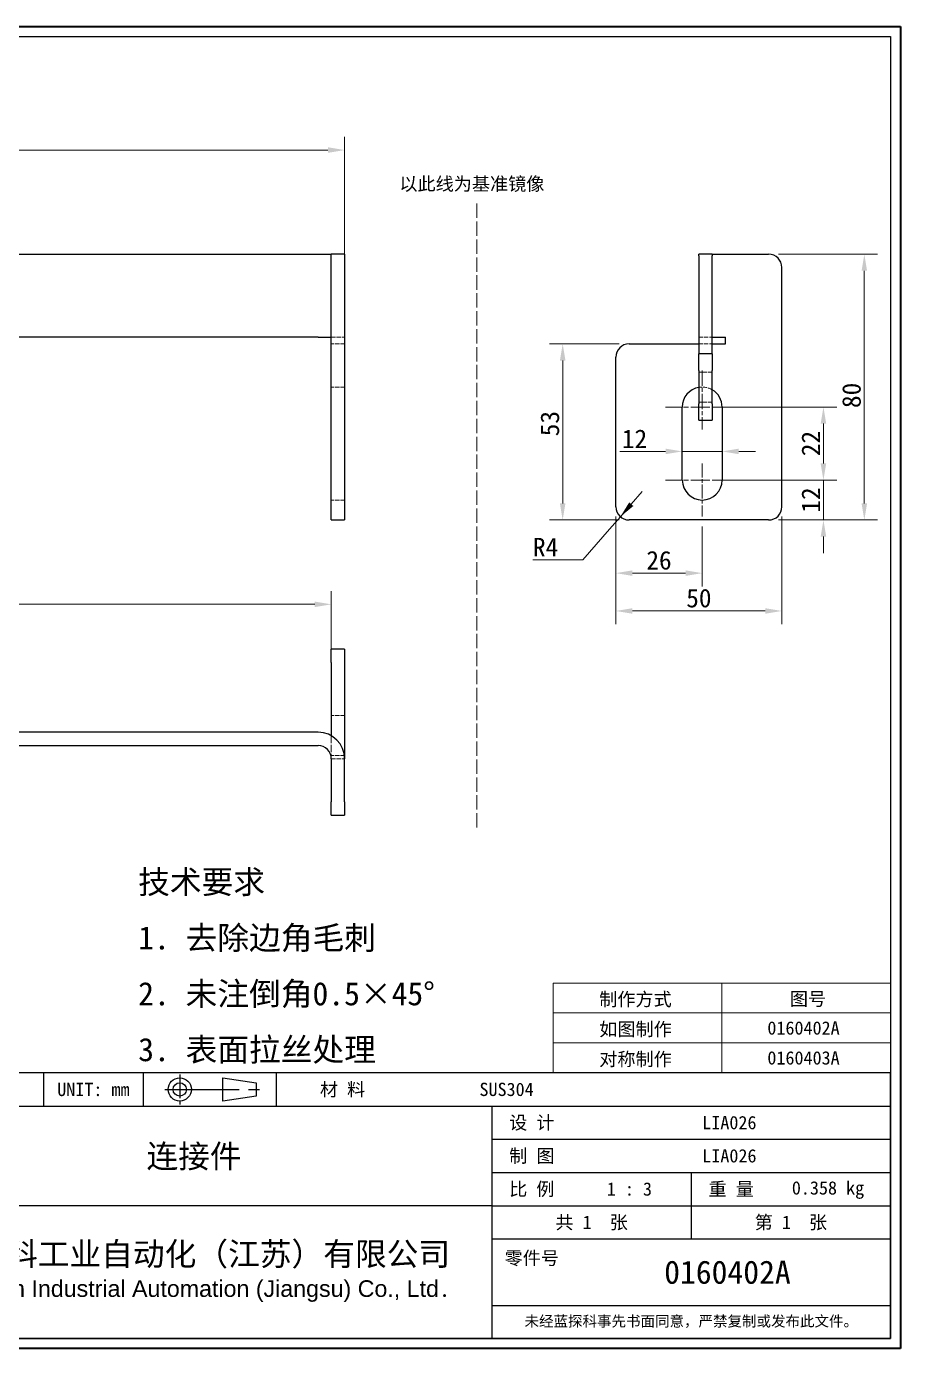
# Model space of a CAD drawing. Header units: millimetres. Extents: x 18 to 875, y 16 to 614.
# Drawn here: x 480 to 875, y 16 to 614 of the extents above; entities that cross this region are included whole.
import ezdxf
from ezdxf.enums import TextEntityAlignment as Align

# ---------------------------------------------------------------- set-up
doc = ezdxf.new("R2010")
doc.units = ezdxf.units.MM
doc.header["$LTSCALE"] = 3
doc.linetypes.add('CHAIN', pattern=[0.3543, 0.2362, -0.0295, 0.0591, -0.0295])
doc.linetypes.add('DASHED', pattern=[0.2067, 0.1654, -0.0413])
for name, color, linetype, lineweight in [('1', 7, 'Continuous', 18), ('可见 (ISO)', 7, 'Continuous', 25), ('图框 (ISO)', 7, 'Continuous', 35), ('标题 (ISO)', 7, 'Continuous', 25), ('草图几何图元 (ISO)', 7, 'Continuous', 18)]:
    doc.layers.add(name, color=color, linetype=linetype, lineweight=lineweight)
for name, color, linetype, lineweight, true_color in [('中心标记 (ISO)', 1, 'CHAIN', 18, 0xff0000), ('尺寸 (ISO)', 7, 'Continuous', 18, 0x008000), ('符号 (ISO)', 7, 'Continuous', 18, 0x008000), ('隐藏 (ISO)', 5, 'DASHED', 18, 0x0000ff)]:
    doc.layers.add(name, color=color, linetype=linetype, lineweight=lineweight, true_color=true_color)
doc.styles.add('文本样式164', font='SimSun.ttf')
doc.styles.add('文本样式165', font='SimSun.ttf')
doc.styles.add('文本样式74', font='SimSun.ttf')
doc.styles.add('最新国标', font='simfang.ttf')
doc.styles.add('注释文本 (ISO)', font='simfang.ttf')
doc.dimstyles.new('默认 (GB)', dxfattribs={"dimscale": 3, "dimtxt": 2.8, "dimasz": 2.5, "dimexe": 2, "dimexo": 1.5, "dimgap": 0.5, "dimtad": 1, "dimtoh": 1, "dimdsep": 46, "dimtxsty": '最新国标', "dimcen": 0.09, "dimdle": 10, "dimclrd": 256, "dimclre": 256, "dimclrt": 256, "dimaunit": 1, "dimadec": 3, "dimazin": 2, "dimtfac": 0.535714, "dimtdec": 3, "dimtmove": 0, "dimatfit": 3, "dimfxl": 0, "dimtolj": 1, "dimlwd": -1, "dimlwe": -1, "dimarcsym": 0})

# ---------------------------------------------------------------- blocks, each defined once
blk = doc.blocks.new('图框 最新国标')
at = {"layer": '图框 (ISO)'}
for p, q in [((6, 204.5), (291.5, 204.5)), ((291.5, 204.5), (291.5, 5.5)), ((291.5, 5.5), (6, 5.5))]:
    blk.add_line(p, q, dxfattribs=at)
at = {"layer": '图框 (ISO)', "color": 7, "linetype": 'Continuous', "lineweight": 25}
for p, q in [((18, 203), (290, 203)), ((18, 203), (290, 203)), ((290, 203), (290, 7)), ((290, 203), (290, 7)), ((290, 7), (6, 7)), ((290, 7), (18, 7))]:
    blk.add_line(p, q, dxfattribs=at)
at = {"layer": '图框 (ISO)', "style": '文本样式74'}
blk.add_attdef('零件代号_001', (42.7, 200.25), '', height=2.5, rotation=180, dxfattribs=at)
blk = doc.blocks.new('标题栏 副本 最新国标')
at = {"layer": '标题 (ISO)'}
for p, q in [((381.98, -183.84), (196.98, -183.84)), ((196.98, -183.84), (196.98, -223.84)), ((254.48, -183.84), (254.48, -188.84)), ((269.48, -183.84), (269.48, -188.84)), ((281.48, -188.09), (281.48, -184.59)), ((281.48, -184.59), (286.48, -185.34)), ((289.48, -183.84), (289.48, -188.84)), ((381.98, -223.84), (381.98, -183.84)), ((383.48, -183.84), (383.48, -225.34)), ((286.48, -185.34), (286.48, -187.34)), ((196.98, -188.84), (381.98, -188.84)), ((232.98, -188.84), (232.98, -223.84)), ((286.48, -187.34), (281.48, -188.09)), ((321.98, -188.84), (321.98, -223.84)), ((321.98, -193.84), (381.98, -193.84)), ((321.98, -198.84), (381.98, -198.84)), ((351.98, -198.84), (351.98, -208.84)), ((321.98, -203.84), (232.98, -203.84)), ((321.98, -203.84), (381.98, -203.84)), ((321.98, -208.84), (381.98, -208.84)), ((321.98, -218.84), (381.98, -218.84)), ((196.98, -223.84), (381.98, -223.84)), ((383.48, -225.34), (196.98, -225.34))]:
    blk.add_line(p, q, dxfattribs=at)
at = {"layer": '标题 (ISO)', "linetype": 'CHAIN', "ltscale": 5.000333}
blk.add_line((274.98, -184.09), (274.98, -188.59), dxfattribs=at)
at = {"layer": '标题 (ISO)', "linetype": 'CHAIN', "ltscale": 15.834605}
blk.add_line((272.73, -186.34), (286.98, -186.34), dxfattribs=at)
at = {"layer": '标题 (ISO)'}
for radius in [1.75, 1]:
    blk.add_circle((274.98, -186.34), radius, dxfattribs=at)
at = {"layer": '1', "style": '文本样式164'}
for s, p in [('材 料', (299.48, -186.34)), ('UNIT: mm', (261.98, -186.34)), ('设 计', (327.98, -191.34)), ('制 图', (327.98, -196.34)), ('比 例', (327.98, -201.34)), ('重 量', (357.98, -201.34)), ('共 1  张', (336.98, -206.34)), ('第 1  张', (366.98, -206.34))]:
    blk.add_text(s, height=2, dxfattribs=at).set_placement(p, align=Align.MIDDLE_CENTER)
at = {"layer": '标题 (ISO)', "style": '注释文本 (ISO)'}
for s, insert, char_height, attachment_point, line_spacing_factor in [('\\fSimSun|b0|i0;{\\H1.3000;      未注公差角度及线性公差使用m\\P}\\fSimSun|b0|i0;{\\H1.3000;（GB/T1804-2000），未注形位公差使\\P}\\fSimSun|b0|i0;{\\H1.3000;用K级（GB/T 1184-1996）。\\P}\\fSimSun|b0|i0;{\\H1.3000;—————————————————\\P}\\fSimSun|b0|i0;{\\H1.3000;             6以下    ±0.05 mm\\P}\\fSimSun|b0|i0;{\\H1.3000;     6 ～   30以下    ±0.10 mm\\P}\\fSimSun|b0|i0;{\\H1.3000;    30 ～  120以下    ±0.15 mm\\P}\\fSimSun|b0|i0;{\\H1.3000;   120 ～  400以下    ±0.20 mm\\P}\\fSimSun|b0|i0;{\\H1.3000;   400 ～ 1000以下    ±0.30 mm\\P}\\fSimSun|b0|i0;{\\H1.3000;  1000 ～ 2000以下    ±0.50 mm\\P}\\fSimSun|b0|i0;{\\H1.3000;          2000以上    ±0.80 mm\\P}\\fSimSun|b0|i0;{\\H1.3000;\\P}\\fSimSun|b0|i0;{\\H1.3000;           300以下    ±30′\\P}\\fSimSun|b0|i0;{\\H1.3000;   300 ～ 1000以下    ±15′\\P}\\fSimSun|b0|i0;{\\H1.3000;          1000以上    ±5′}', (198.48, -206.63), 1.3, 4, 1.023913), ('{\\fMicrosoft YaHei|b0|i0|c134|p34;\\H1.75x;蓝探科工业自动化（江苏）有限公司\\P\\fArial|b0|i0|c0|p34;\\H0.71429x;Lantech Industrial Automation (Jiangsu) Co., Ltd\\fFangSong|b0|i0|c134|p49;.\\H1.15195x; }', (277.48, -213.84), 2, 5, 0.978695)]:
    blk.add_mtext(s, dxfattribs=dict(at, insert=insert, char_height=char_height, attachment_point=attachment_point, line_spacing_factor=line_spacing_factor))
at = {"layer": '标题 (ISO)', "attachment_point": 5, "style": '注释文本 (ISO)'}
for s, insert, char_height in [('\\fFangSong|b0|i0;零件号', (327.98, -211.84), 2), ('\\fSimSun|b0|i0;{\\H1.6000;未经蓝探科事先书面同意，严禁复制或发布此文件。}', (351.98, -221.34), 1.6)]:
    blk.add_mtext(s, dxfattribs=dict(at, insert=insert, char_height=char_height))
at = {"layer": '标题 (ISO)'}
for tag, p, height, style in [('材料_001', (320.09, -187.33), 2, '注释文本 (ISO)'), ('设计人_001', (353.63, -192.33), 2, '注释文本 (ISO)'), ('库存编号_001', (269.97, -198.15), 3.5, '文本样式165'), ('设计人_001', (353.63, -197.33), 2, '注释文本 (ISO)'), ('视图比例_001', (339.26, -202.33), 2, '注释文本 (ISO)'), ('质量\\P3;_001', (367.12, -202.16), 2, '注释文本 (ISO)'), ('零件代号_001', (347.9, -215.59), 3.5, '文本样式165')]:
    blk.add_attdef(tag, p, '', height=height, dxfattribs=dict(at, style=style))
blk = doc.blocks.new('表格1')
at = {"layer": '符号 (ISO)'}
for p, q in [((239.2, 60.51), (290, 60.51)), ((239.2, 60.51), (239.2, 56.01)), ((264.6, 60.51), (264.6, 56.01)), ((290, 60.51), (290, 56.01)), ((239.2, 56.01), (290, 56.01)), ((239.2, 56.01), (239.2, 47)), ((264.6, 56.01), (264.6, 47)), ((290, 56.01), (290, 47)), ((239.2, 51.5), (290, 51.5)), ((239.2, 47), (290, 47))]:
    blk.add_line(p, q, dxfattribs=at)
at = {"layer": '符号 (ISO)', "char_height": 2, "attachment_point": 7, "style": '注释文本 (ISO)'}
for s, insert in [('制作方式', (246.14, 56.85)), ('图号', (274.84, 56.91)), ('如图制作', (246.15, 52.35)), ('0160402A', (271.45, 52.72)), ('对称制作', (246.15, 47.84)), ('0160403A', (271.45, 48.22))]:
    blk.add_mtext(s, dxfattribs=dict(at, insert=insert))
blk = doc.blocks.new('*D6')
at = {"layer": 'Defpoints', "color": 0, "transparency": 16777216}
for p in [(623.44, 557.68), (623.44, 504.65), (126.94, 458.15)]:
    blk.add_point(p, dxfattribs=at)
at = {"layer": '尺寸 (ISO)', "color": 116, "true_color": 0x00803f, "transparency": 16777216}
for p, q in [((126.94, 462.65), (126.94, 563.68)), ((623.44, 509.15), (623.44, 563.68)), ((134.44, 557.68), (615.94, 557.68))]:
    blk.add_line(p, q, dxfattribs=at)
for points in [[(134.44, 558.93), (134.44, 556.43), (126.94, 557.68)], [(615.94, 558.93), (615.94, 556.43), (623.44, 557.68)]]:
    blk.add_solid(points, dxfattribs=at)
at = {"layer": '尺寸 (ISO)', "transparency": 16777216, "insert": (366.94, 563.43), "char_height": 8.4, "attachment_point": 5, "style": '最新国标'}
blk.add_mtext('\\A1;331', dxfattribs=at)
blk = doc.blocks.new('*D19')
at = {"layer": 'Defpoints', "color": 0, "transparency": 16777216}
for p in [(617.44, 352.56), (617.44, 326.31), (126.94, 294.81)]:
    blk.add_point(p, dxfattribs=at)
at = {"layer": '尺寸 (ISO)', "color": 116, "true_color": 0x00803f, "transparency": 16777216}
for p, q in [((126.94, 299.31), (126.94, 358.56)), ((617.44, 330.81), (617.44, 358.56)), ((134.44, 352.56), (609.94, 352.56))]:
    blk.add_line(p, q, dxfattribs=at)
for points in [[(134.44, 353.81), (134.44, 351.31), (126.94, 352.56)], [(609.94, 353.81), (609.94, 351.31), (617.44, 352.56)]]:
    blk.add_solid(points, dxfattribs=at)
at = {"layer": '尺寸 (ISO)', "transparency": 16777216, "insert": (372.19, 358.3), "char_height": 8.4, "attachment_point": 5, "style": '最新国标'}
blk.add_mtext('\\A1;327', dxfattribs=at)
blk = doc.blocks.new('*D20')
at = {"layer": 'Defpoints', "color": 0, "transparency": 16777216}
for p in [(745.92, 396.65), (820.92, 396.65), (820.92, 349.56)]:
    blk.add_point(p, dxfattribs=at)
at = {"layer": '尺寸 (ISO)', "color": 116, "true_color": 0x00803f, "transparency": 16777216}
for p, q in [((745.92, 392.15), (745.92, 343.56)), ((820.92, 392.15), (820.92, 343.56)), ((753.42, 349.56), (813.42, 349.56))]:
    blk.add_line(p, q, dxfattribs=at)
for points in [[(753.42, 350.81), (753.42, 348.31), (745.92, 349.56)], [(813.42, 350.81), (813.42, 348.31), (820.92, 349.56)]]:
    blk.add_solid(points, dxfattribs=at)
at = {"layer": '尺寸 (ISO)', "transparency": 16777216, "insert": (783.42, 355.31), "char_height": 8.4, "attachment_point": 5, "style": '最新国标'}
blk.add_mtext('\\A1;50', dxfattribs=at)
blk = doc.blocks.new('*D21')
at = {"layer": 'Defpoints', "color": 0, "transparency": 16777216}
for p in [(814.92, 510.65), (858.14, 510.65), (814.92, 390.65)]:
    blk.add_point(p, dxfattribs=at)
at = {"layer": '尺寸 (ISO)', "color": 116, "true_color": 0x00803f, "transparency": 16777216}
for p, q in [((819.42, 510.65), (864.14, 510.65)), ((858.14, 398.15), (858.14, 503.15)), ((819.42, 390.65), (864.14, 390.65))]:
    blk.add_line(p, q, dxfattribs=at)
for points in [[(856.89, 503.15), (859.39, 503.15), (858.14, 510.65)], [(856.89, 398.15), (859.39, 398.15), (858.14, 390.65)]]:
    blk.add_solid(points, dxfattribs=at)
at = {"layer": '尺寸 (ISO)', "transparency": 16777216, "insert": (852.39, 446.9), "char_height": 8.4, "attachment_point": 5, "rotation": 90, "style": '最新国标'}
blk.add_mtext('\\A1;80', dxfattribs=at)
blk = doc.blocks.new('*D22')
at = {"layer": 'Defpoints', "color": 0, "transparency": 16777216}
for p in [(751.92, 470.15), (721.92, 390.65), (751.92, 390.65)]:
    blk.add_point(p, dxfattribs=at)
at = {"layer": '尺寸 (ISO)', "color": 116, "true_color": 0x00803f, "transparency": 16777216}
for p, q in [((747.42, 470.15), (715.92, 470.15)), ((721.92, 462.65), (721.92, 398.15)), ((747.42, 390.65), (715.92, 390.65))]:
    blk.add_line(p, q, dxfattribs=at)
for points in [[(720.67, 462.65), (723.17, 462.65), (721.92, 470.15)], [(720.67, 398.15), (723.17, 398.15), (721.92, 390.65)]]:
    blk.add_solid(points, dxfattribs=at)
at = {"layer": '尺寸 (ISO)', "transparency": 16777216, "insert": (716.18, 434.15), "char_height": 8.4, "attachment_point": 5, "rotation": 90, "style": '最新国标'}
blk.add_mtext('\\A1;53', dxfattribs=at)
blk = doc.blocks.new('*D23')
at = {"layer": 'Defpoints', "color": 0, "transparency": 16777216}
for p in [(745.92, 396.65), (784.92, 392.15), (784.92, 366.65)]:
    blk.add_point(p, dxfattribs=at)
at = {"layer": '尺寸 (ISO)', "color": 116, "true_color": 0x00803f, "transparency": 16777216}
for p, q in [((745.92, 392.15), (745.92, 360.65)), ((784.92, 387.65), (784.92, 360.65)), ((753.42, 366.65), (777.42, 366.65))]:
    blk.add_line(p, q, dxfattribs=at)
for points in [[(753.42, 367.9), (753.42, 365.4), (745.92, 366.65)], [(777.42, 367.9), (777.42, 365.4), (784.92, 366.65)]]:
    blk.add_solid(points, dxfattribs=at)
at = {"layer": '尺寸 (ISO)', "transparency": 16777216, "insert": (765.42, 372.4), "char_height": 8.4, "attachment_point": 5, "style": '最新国标'}
blk.add_mtext('\\A1;26', dxfattribs=at)
blk = doc.blocks.new('*D24')
at = {"layer": 'Defpoints', "color": 0, "transparency": 16777216}
for p in [(801.42, 408.65), (839.67, 408.65), (814.92, 390.65)]:
    blk.add_point(p, dxfattribs=at)
at = {"layer": '尺寸 (ISO)', "color": 116, "true_color": 0x00803f, "transparency": 16777216}
for p, q in [((839.67, 416.15), (839.67, 423.65)), ((805.92, 408.65), (845.67, 408.65)), ((839.67, 408.65), (839.67, 401.15)), ((839.67, 398.15), (839.67, 401.15)), ((839.67, 390.65), (839.67, 398.15)), ((819.42, 390.65), (845.67, 390.65)), ((839.67, 383.15), (839.67, 375.65))]:
    blk.add_line(p, q, dxfattribs=at)
for points in [[(838.42, 416.15), (840.92, 416.15), (839.67, 408.65)], [(838.42, 383.15), (840.92, 383.15), (839.67, 390.65)]]:
    blk.add_solid(points, dxfattribs=at)
at = {"layer": '尺寸 (ISO)', "transparency": 16777216, "insert": (833.97, 399.65), "char_height": 8.4, "attachment_point": 5, "rotation": 90, "style": '最新国标'}
blk.add_mtext('\\A1;12', dxfattribs=at)
blk = doc.blocks.new('*D25')
at = {"layer": 'Defpoints', "color": 0, "transparency": 16777216}
for p in [(784.92, 441.65), (839.67, 441.65), (784.92, 408.65)]:
    blk.add_point(p, dxfattribs=at)
at = {"layer": '尺寸 (ISO)', "color": 116, "true_color": 0x00803f, "transparency": 16777216}
for p, q in [((789.42, 441.65), (845.67, 441.65)), ((839.67, 416.15), (839.67, 434.15)), ((789.42, 408.65), (845.67, 408.65))]:
    blk.add_line(p, q, dxfattribs=at)
for points in [[(838.42, 434.15), (840.92, 434.15), (839.67, 441.65)], [(838.42, 416.15), (840.92, 416.15), (839.67, 408.65)]]:
    blk.add_solid(points, dxfattribs=at)
at = {"layer": '尺寸 (ISO)', "transparency": 16777216, "insert": (833.97, 425.15), "char_height": 8.4, "attachment_point": 5, "rotation": 90, "style": '最新国标'}
blk.add_mtext('\\A1;22', dxfattribs=at)
blk = doc.blocks.new('*D26')
at = {"layer": 'Defpoints', "color": 0, "transparency": 16777216}
for p in [(775.92, 421.6), (793.92, 421.6), (793.92, 421.6)]:
    blk.add_point(p, dxfattribs=at)
at = {"layer": '尺寸 (ISO)', "color": 116, "true_color": 0x00803f, "transparency": 16777216}
for p, q in [((768.42, 421.6), (747.8, 421.6)), ((793.92, 421.6), (775.92, 421.6)), ((801.42, 421.6), (808.92, 421.6))]:
    blk.add_line(p, q, dxfattribs=at)
for points in [[(768.42, 422.85), (768.42, 420.35), (775.92, 421.6)], [(801.42, 422.85), (801.42, 420.35), (793.92, 421.6)]]:
    blk.add_solid(points, dxfattribs=at)
at = {"layer": '尺寸 (ISO)', "transparency": 16777216, "insert": (754.36, 427.3), "char_height": 8.4, "attachment_point": 5, "style": '最新国标'}
blk.add_mtext('\\A1;12', dxfattribs=at)
blk = doc.blocks.new('*D29')
at = {"layer": 'Defpoints', "color": 0, "transparency": 16777216}
for p in [(751.92, 396.65), (747.98, 392.13)]:
    blk.add_point(p, dxfattribs=at)
at = {"layer": '尺寸 (ISO)', "color": 116, "true_color": 0x00803f, "transparency": 16777216}
for p, q in [((752.91, 397.78), (757.84, 403.43)), ((751.92, 396.65), (747.98, 392.13)), ((747.98, 392.13), (743.05, 386.48)), ((730.99, 372.67), (743.05, 386.48)), ((708.47, 372.67), (730.99, 372.67))]:
    blk.add_line(p, q, dxfattribs=at)
blk.add_solid([(751.97, 398.6), (753.85, 396.96), (747.98, 392.13)], dxfattribs=at)
at = {"layer": '尺寸 (ISO)', "transparency": 16777216, "insert": (714.2, 378.37), "char_height": 8.4, "attachment_point": 5, "style": '最新国标'}
blk.add_mtext('\\A1;R4', dxfattribs=at)

msp = doc.modelspace()

# ---------------------------------------------------------------- linework, layer by layer
at = {"layer": '中心标记 (ISO)', "ltscale": 9.891146}
msp.add_line((784.924, 458.152), (784.924, 431.448), dxfattribs=at)
at = {"layer": '中心标记 (ISO)', "ltscale": 12.223182}
for p, q in [((801.424, 441.652), (768.424, 441.652)), ((801.424, 408.652), (768.424, 408.652))]:
    msp.add_line(p, q, dxfattribs=at)
at = {"layer": '中心标记 (ISO)', "ltscale": 8.88956}
msp.add_line((784.924, 416.152), (784.924, 392.152), dxfattribs=at)
at = {"layer": '可见 (ISO)'}
for p, q in [((377.601, 510.652), (611.438, 510.652)), ((611.438, 510.652), (617.438, 510.652)), ((623.438, 510.652), (617.438, 510.652)), ((617.438, 504.652), (617.438, 510.652)), ((623.438, 510.652), (623.438, 504.652)), ((789.424, 510.652), (783.424, 510.652)), ((783.424, 509.949), (783.424, 510.652)), ((783.424, 509.949), (783.424, 466.355)), ((789.424, 510.652), (795.424, 510.652)), ((789.424, 510.652), (789.424, 509.949)), ((789.424, 466.355), (789.424, 509.949)), ((795.424, 510.652), (814.924, 510.652)), ((617.438, 396.652), (617.438, 504.652)), ((623.438, 504.652), (623.438, 396.652)), ((820.924, 396.652), (820.924, 504.652)), ((611.438, 473.152), (413.438, 473.152)), ((611.438, 473.152), (617.438, 473.152)), ((789.424, 473.152), (795.424, 473.152)), ((795.424, 470.152), (795.424, 473.152)), ((751.924, 470.152), (783.424, 470.152)), ((783.424, 466.355), (783.424, 465.652)), ((789.424, 470.152), (795.424, 470.152)), ((789.424, 465.652), (789.424, 466.355)), ((745.924, 396.652), (745.924, 464.152)), ((783.424, 458.152), (783.424, 465.652)), ((789.424, 465.652), (783.424, 465.652)), ((789.424, 465.652), (789.424, 458.152)), ((783.424, 458.152), (783.424, 443.152)), ((789.424, 443.152), (789.424, 458.152)), ((783.424, 435.652), (783.424, 443.152)), ((789.424, 443.152), (789.424, 435.652)), ((775.924, 408.652), (775.924, 441.652)), ((793.924, 441.652), (793.924, 408.652)), ((783.424, 435.652), (789.424, 435.652)), ((617.438, 390.652), (617.438, 396.652)), ((623.438, 396.652), (623.438, 390.652)), ((617.438, 390.652), (623.438, 390.652)), ((814.924, 390.652), (751.924, 390.652)), ((617.438, 326.306), (617.438, 332.306)), ((623.438, 332.306), (617.438, 332.306)), ((623.438, 332.306), (623.438, 326.306)), ((617.438, 326.306), (617.438, 293.198)), ((623.438, 326.306), (623.438, 282.806)), ((611.438, 294.806), (377.601, 294.806)), ((377.601, 288.806), (611.438, 288.806)), ((617.438, 282.806), (617.438, 263.306)), ((623.438, 263.306), (623.438, 282.806)), ((617.438, 257.306), (617.438, 263.306)), ((623.438, 263.306), (623.438, 257.306)), ((617.438, 257.306), (623.438, 257.306))]:
    msp.add_line(p, q, dxfattribs=at)
for centre, radius, start, end in [((814.924, 504.652), 6, 0, 90), ((751.924, 464.152), 6, 90, 180), ((784.924, 441.652), 9, 99.594068, 180), ((784.924, 441.652), 9, 0, 60), ((784.924, 408.652), 9, 180, 0), ((751.924, 396.652), 6, 180, 270), ((814.924, 396.652), 6, 270, 0), ((611.438, 282.806), 12, 0, 90), ((611.438, 282.806), 6, 0, 90)]:
    msp.add_arc(centre, radius, start, end, dxfattribs=at)
at = {"layer": '草图几何图元 (ISO)', "linetype": 'DASHED', "ltscale": 13.056791}
msp.add_line((683.229, 533.501), (683.229, 250.123), dxfattribs=at)
at = {"layer": '隐藏 (ISO)', "ltscale": 3.809293}
for p, q in [((617.438, 473.152), (623.438, 473.152)), ((783.424, 473.152), (789.424, 473.152)), ((623.438, 470.152), (617.438, 470.152)), ((783.424, 470.152), (789.424, 470.152)), ((789.424, 457.402), (783.424, 457.402)), ((623.438, 450.652), (617.438, 450.652)), ((789.424, 443.902), (783.424, 443.902)), ((623.438, 399.652), (617.438, 399.652)), ((623.438, 302.306), (617.438, 302.306)), ((623.438, 284.306), (617.438, 284.306)), ((617.438, 282.806), (623.438, 282.806))]:
    msp.add_line(p, q, dxfattribs=at)
at = {"layer": '隐藏 (ISO)', "ltscale": 6.597962}
msp.add_line((617.438, 293.198), (617.438, 282.806), dxfattribs=at)
at = {"layer": '隐藏 (ISO)', "ltscale": 3.948604}
msp.add_arc((784.924, 441.652), 9, 60, 99.594068, dxfattribs=at)

# ---------------------------------------------------------------- block references
at = {"xscale": 3, "yscale": 3, "zscale": 3}
for name in ['图框 最新国标', '表格1']:
    msp.add_blockref(name, (0, 0), dxfattribs=at)
ref = msp.add_blockref('标题栏 副本 最新国标', (-275.948, 692.533), dxfattribs=dict(xscale=3, yscale=3, zscale=3))
ref.add_attrib('零件代号_001', '0160402A', (767.761, 45.75), dxfattribs={"layer": '标题 (ISO)', "height": 10.5, "style": '文本样式165'})
ref.add_attrib('库存编号_001', '连接件', (533.975, 98.074), dxfattribs={"layer": '标题 (ISO)', "height": 10.5, "style": '文本样式165'})
ref.add_attrib('质量\\P3;_001', '0.358 kg', (825.411, 86.049), dxfattribs={"layer": '标题 (ISO)', "height": 6, "style": '注释文本 (ISO)'})
ref.add_attrib('视图比例_001', '1 : 3', (741.84, 85.551), dxfattribs={"layer": '标题 (ISO)', "height": 6, "style": '注释文本 (ISO)'})
ref.add_attrib('设计人_001', 'LIA026', (784.954, 115.534), dxfattribs={"layer": '标题 (ISO)', "height": 6, "style": '注释文本 (ISO)'})
ref.add_attrib('设计人_001', 'LIA026', (784.954, 100.534), dxfattribs={"layer": '标题 (ISO)', "height": 6, "style": '注释文本 (ISO)'})
ref.add_attrib('材料_001', 'SUS304', (684.334, 130.534), dxfattribs={"layer": '标题 (ISO)', "height": 6, "style": '注释文本 (ISO)'})

# ---------------------------------------------------------------- texts
at = {"layer": '符号 (ISO)', "insert": (680.914, 542.085), "char_height": 6, "attachment_point": 5, "style": '注释文本 (ISO)'}
msp.add_mtext('\\fFangSong|b0|i0;以此线为基准镜像', dxfattribs=at)
at = {"layer": '符号 (ISO)', "insert": (530.219, 188.767), "char_height": 10.5, "width": 157.19298, "attachment_point": 4, "line_spacing_factor": 1.441304, "style": '注释文本 (ISO)'}
msp.add_mtext('\\fFangSong|b0|i0;{\\H10.5000;技术要求\\P}\\fFangSong|b0|i0;{\\H10.5000;1. 去除边角毛刺\\P}\\fFangSong|b0|i0;{\\H10.5000;2. 未注倒角0.5×45°\\P}\\fFangSong|b0|i0;{\\H10.5000;3. 表面拉丝处理}', dxfattribs=at)

# ---------------------------------------------------------------- dimensions: what is measured, and where the dimension line sits
at = {"layer": '尺寸 (ISO)', "color": 116, "true_color": 0x00803f}
for base, p1, p2, override, picture, middle in [((623.438, 557.679), (126.938, 458.152), (623.438, 504.652), {"dimgap": 0.5, "dimtoh": 0, "dimdec": 2, "dimlfac": 0.666667, "dimtol": 0, "dimlim": 0, "dimtp": 0, "dimtm": 0, "dimtdec": 3, "dimtofl": 0, "dimatfit": 1}, '*D6', (366.938, 557.679)), ((793.924, 421.599), (775.924, 421.599), (793.924, 421.599), {"dimgap": 0.5, "dimtoh": 0, "dimdec": 2, "dimlfac": 0.666667, "dimse1": 1, "dimse2": 1, "dimtol": 0, "dimlim": 0, "dimtp": 0, "dimtm": 0, "dimtdec": 3, "dimtofl": 1, "dimatfit": 1}, '*D26', (754.36, 421.599)), ((820.924, 349.558), (745.924, 396.652), (820.924, 396.652), {"dimgap": 0.5, "dimtoh": 0, "dimdec": 2, "dimlfac": 0.666667, "dimtol": 0, "dimlim": 0, "dimtp": 0, "dimtm": 0, "dimtdec": 3, "dimtofl": 0, "dimatfit": 1}, '*D20', (783.424, 349.558)), ((784.924, 366.652), (745.924, 396.652), (784.924, 392.152), {"dimgap": 0.5, "dimtoh": 0, "dimdec": 2, "dimlfac": 0.666667, "dimtol": 0, "dimlim": 0, "dimtp": 0, "dimtm": 0, "dimtdec": 3, "dimtofl": 0, "dimatfit": 1}, '*D23', (765.424, 366.652))]:
    dim = msp.add_linear_dim(base=base, p1=p1, p2=p2, dimstyle='默认 (GB)', override=override, dxfattribs=at)
    dim.commit()
    dim.dimension.update_dxf_attribs({"geometry": picture, "text_midpoint": middle, "dimtype": 160})
for base, p1, p2, angle, override, picture, middle in [((858.136, 510.652), (814.924, 390.652), (814.924, 510.652), 90, {"dimgap": 0.5, "dimtoh": 0, "dimdec": 2, "dimlfac": 0.666667, "dimtol": 0, "dimlim": 0, "dimtp": 0, "dimtm": 0, "dimtdec": 3, "dimtofl": 0, "dimatfit": 1}, '*D21', (858.136, 446.902)), ((721.924, 390.652), (751.924, 470.152), (751.924, 390.652), 270, {"dimgap": 0.5, "dimtoh": 0, "dimdec": 2, "dimlfac": 0.666667, "dimtol": 0, "dimlim": 0, "dimtp": 0, "dimtm": 0, "dimtdec": 3, "dimtofl": 0, "dimatfit": 1}, '*D22', (721.924, 434.152)), ((839.674, 441.652), (784.924, 408.652), (784.924, 441.652), 90, {"dimgap": 0.5, "dimtoh": 0, "dimdec": 2, "dimlfac": 0.666667, "dimtol": 0, "dimlim": 0, "dimtp": 0, "dimtm": 0, "dimtdec": 3, "dimtofl": 0, "dimatfit": 1}, '*D25', (839.674, 425.152)), ((839.674, 408.652), (814.924, 390.652), (801.424, 408.652), 90, {"dimgap": 0.5, "dimtoh": 0, "dimdec": 2, "dimlfac": 0.666667, "dimtol": 0, "dimlim": 0, "dimtp": 0, "dimtm": 0, "dimtdec": 3, "dimtofl": 0}, '*D24', (839.674, 399.652)), ((617.438, 352.556), (126.938, 294.806), (617.438, 326.306), 180, {"dimgap": 0.5, "dimtoh": 0, "dimdec": 2, "dimlfac": 0.666667, "dimtol": 0, "dimlim": 0, "dimtp": 0, "dimtm": 0, "dimtdec": 3, "dimtofl": 0, "dimatfit": 1}, '*D19', (372.188, 352.556))]:
    dim = msp.add_linear_dim(base=base, p1=p1, p2=p2, angle=angle, dimstyle='默认 (GB)', override=override, dxfattribs=at)
    dim.commit()
    dim.dimension.update_dxf_attribs({"geometry": picture, "text_midpoint": middle, "dimtype": 160})
dim = msp.add_radius_dim(center=(751.924, 396.652), mpoint=(747.978, 392.131), dimstyle='默认 (GB)', override={"dimgap": 0.5, "dimtih": 1, "dimdec": 2, "dimlfac": 0.666667, "dimcen": 0, "dimtol": 0, "dimlim": 0, "dimtp": 0, "dimtm": 0, "dimtdec": 3}, dxfattribs=at)
dim.commit()
dim.dimension.update_dxf_attribs({"geometry": '*D29', "text_midpoint": (714.204, 372.666), "dimtype": 164})

doc.saveas('drawing.dxf')
